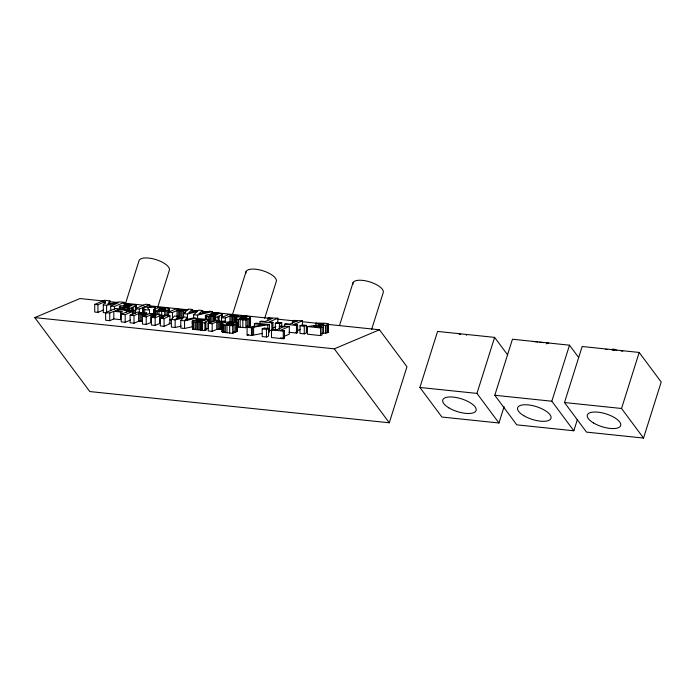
<?xml version="1.0" encoding="UTF-8"?>
<svg xmlns="http://www.w3.org/2000/svg" width="696" height="696" viewBox="0 0 696 696"><rect width="100%" height="100%" fill="white"/><g stroke="black" fill="none" stroke-linecap="round" stroke-linejoin="round"><path stroke-width="1.04" d="M109.864 304.674L109.864 300.855L104.452 300.289L94.734 304.387L94.726 312.034L97.936 312.365L103.513 310.016M97.936 312.365L97.945 304.717L105.374 301.585L105.374 303.5M105.374 301.585L103.295 304.935L103.286 312.582L105.757 312.843M127.725 311.704L127.725 309.79L115.371 308.502L105.653 312.6L105.644 320.247L109.733 320.673L113.822 318.942L120.617 319.655L120.626 312.008L121.965 311.443L121.965 314.314M106.575 312.922L106.584 305.283L118.059 302.96L110.725 306.057L110.725 310.834M109.733 320.673L109.742 313.026L113.831 311.303L120.626 312.008M113.822 318.942L113.831 311.303M114.492 309.311L114.492 306.449L124.21 302.342L124.21 306.17M118.12 311.399L118.129 309.485L126.394 310.346L127.725 309.79M119.407 309.259L119.416 306.397L120.634 305.788L130.944 305.849L131.927 305.344L124.845 304.613L126.185 304.048L135.694 305.074L135.877 305.701L131.883 307.58L133.04 307.797L133.04 310.66M119.642 309.633L119.416 306.397M119.947 309.833L119.947 306.014M120.582 309.007L120.582 307.093L119.642 306.762M132.397 315.418L132.397 311.599L128.473 311.182L121.261 314.227L121.252 321.874L125.184 322.283L130.587 320.003M122.174 309.241L122.174 307.336L120.582 307.093M123.331 309.337L123.34 307.423L122.174 307.336M124.575 310.329L124.584 307.458L123.34 307.423M125.184 322.283L125.193 314.635L132.397 311.599M125.906 310.312L125.906 307.449L132.049 308.267L133.04 307.797M126.394 312.26L126.394 310.346M127.316 310.242L127.316 307.38M127.533 310.486L127.49 307.397M127.907 311.634L127.907 307.806M128.612 311.799L128.621 307.971M129.656 311.939L129.656 308.111M146.734 314.931L146.734 313.026L139.879 313.087L141.236 312.513L137.312 312.104L130.1 315.149L130.091 322.796L134.024 323.205L138.6 321.274L142.402 321.091M132.04 311.129L132.049 308.267M133.615 313.948L133.615 311.086L135.233 310.399L135.233 313.27M134.024 323.205L134.032 315.558L138.608 313.626L145.003 313.757L146.734 313.026M135.433 313.583L135.433 305.935M135.694 308.894L135.694 305.074M135.868 310.477L135.877 305.701M135.998 309.094L136.007 305.274M138.6 321.274L138.608 313.626M139.313 312.861L139.313 309.033L143.167 307.536L144.742 309.598L144.742 313.426M139.905 321.134L139.913 313.496M141.175 321.074L141.175 313.435M142.41 313.444L142.454 324.084L146.221 324.475L150.797 322.544L150.806 314.897L153.442 314.67L156.461 314.992L151.38 317.367L151.371 325.015L155.138 325.406L159.715 323.475L159.723 315.827L161.115 315.68L165.396 315.923L160.306 318.298L160.297 325.945L164.073 326.337L169.963 323.718L169.902 315.706L169.067 315.401L160.994 315.288L159.906 314.427L152.076 314.366L153.433 313.792L149.666 313.391L142.454 316.436L146.23 316.828L150.806 314.897M142.915 313.243L142.915 307.51M143.167 313.27L143.159 307.415L149.675 304.657L149.675 307.528M143.602 316.393L143.602 313.531M145.003 315.671L145.003 313.757M146.221 324.475L146.23 316.828M149.518 313.922L149.518 310.094L147.352 307.702L155.225 306.901L155.225 309.764M152.198 317.62L152.198 314.749M153.442 316.584L153.442 314.67M153.868 314.583L153.868 309.459C155.573 307.101 173.339 306.623 167.666 310.294L158.627 309.355L158.166 309.781L159.419 310.451L166.057 310.973L166.057 315.758M154.234 313.957L153.868 309.459M154.538 316.576L154.538 314.662M154.938 314.27L154.947 310.451L154.242 310.138M155.138 325.406L155.147 317.759L159.723 315.827M155.478 316.628L155.478 314.723M155.965 314.548L155.965 310.72L154.947 310.451M157.313 313.826L157.313 310.964L155.965 310.72M158.975 314.992L158.975 311.173L157.313 310.964M161.115 318.55L161.115 315.68M161.655 315.218L161.663 311.399L158.975 311.173M162.359 317.515L162.359 315.61M163.464 317.507L163.464 315.601M164.073 326.337L164.073 318.69L169.902 315.706M164.343 310.312L164.343 308.406L159.671 308.885L164.9 309.433L165.683 308.789L164.343 308.406M164.691 315.375L164.691 311.556L166.057 310.973M165.274 310.468L165.283 308.563M167.658 316.027L167.666 310.294M168.51 315.897L168.51 312.078L175.723 309.033L179.646 309.442L178.289 310.016L185.145 309.955L185.145 312.817M168.58 315.592L168.58 309.859M168.937 312.365L168.945 308.537M169.163 312.339L169.171 309.468M169.346 312.635L169.354 308.806M178.202 318.281L178.202 316.367L174.548 315.993L171.39 319.455L171.381 327.094L175.148 327.494L181.09 326.163M172.434 319.177L172.443 312.487L177.019 310.555L183.413 310.686L185.145 309.955M175.148 327.494L175.157 319.847L183.074 318.072L180.786 320.43L180.777 328.077L184.553 328.469L192.94 326.589M177.01 316.288L177.019 310.555M178.324 310.425L178.315 318.063L180.812 318.02L180.821 310.373M179.585 318.002L179.585 310.364M182.004 318.107L182.013 310.459M183.405 317.376L183.413 310.686M183.587 317.472L183.587 313.652L188.407 309.041L192.27 309.442L192.27 312.313M184.553 328.469L184.553 320.83L196.089 318.237L196.089 320.143M187.511 320.212L187.485 314.053L197.325 311.573L193.688 314.705L193.688 318.524M192.279 321.065L192.505 329.086L204.902 330.583L205.894 330.113L205.903 322.465L204.746 322.248L208.922 320.151L207.191 319.377L199.047 318.716L197.708 319.281L204.789 320.021L203.806 320.517L196.585 320.108L192.809 320.682L192.279 321.065L192.505 329.086M193.445 329.408L193.445 321.761L192.505 321.439M195.028 329.652L195.037 322.004L193.445 321.761M196.194 329.739L196.194 322.091L195.037 322.004M197.438 329.774L197.446 322.135L196.194 322.091M197.586 320.839L197.586 315.105L212.454 311.547L212.454 313.461M198.76 329.765L198.769 322.118L204.911 322.935L205.903 322.465M200.178 329.695L200.178 322.048M200.387 329.93L200.352 322.065M200.761 330.121L200.77 322.483M201.475 330.287L201.483 322.648M202.51 330.426L202.519 322.787M202.64 313.391L202.649 310.52L199.239 310.164L188.738 312.817L192.27 309.442M204.902 330.583L204.911 322.935M205.433 320.143L205.442 315.358L205.972 314.975L209.748 314.401L216.969 314.818L217.961 314.314L210.871 313.583C214.003 313.374 223.738 311.164 222.085 317.315M205.668 319.56L205.442 315.358M206.608 319.882L206.616 316.062L205.677 315.732M208.243 323.292L208.243 330.939L212.167 331.348L216.743 329.417L221.737 329.321L221.746 321.674L216.752 321.778L212.176 323.701L208.243 323.292L215.456 320.256L219.379 320.665L218.022 321.239L224.886 321.169L223.146 321.9L221.746 321.674M208.2 320.125L208.2 316.306L206.616 316.062M208.295 320.604L208.287 328.251L205.894 329.26M208.548 323.57L208.556 319.742M208.861 323.762L208.861 319.942M208.922 323.022L208.922 320.151M209.357 323.083L209.365 316.393L208.2 316.306M210.601 322.161L210.61 316.428L209.365 316.393M211.932 322.144L211.941 316.41L218.074 317.237L219.075 316.767L219.066 321.543M212.167 331.348L212.176 323.701M213.341 321.126L213.35 316.341M213.559 321.361L213.524 316.358M213.933 321.552L213.942 316.776M214.646 320.769L214.646 316.941M215.682 320.908L215.69 317.08M216.743 329.417L216.752 321.778M218.048 329.286L218.057 321.639M218.074 321.056L218.074 317.237M219.318 329.225L219.327 321.578M220.545 329.234L220.554 321.587M221.459 321.595L221.459 314.905L222.094 314.453M221.719 317.863L221.719 314.044M237.44 323.283L235.683 324.466L226.644 323.518L226.183 323.945L227.435 324.623L234.073 325.145L234.065 332.784L232.699 333.367L222.25 331.949L221.885 323.631L224.939 322.318L229.062 321.891L237.371 322.979L237.432 330.931L235.674 332.105L233.665 331.896M221.902 317.541L221.902 314.67M222.024 318.063L222.033 314.244M222.25 331.949L222.233 323.275M222.955 332.262L222.964 324.614L221.885 323.631M223.981 332.531L223.981 324.884L222.964 324.614M225.321 332.775L225.33 325.128L223.981 324.884M225.339 322.779L225.339 318.002L229.915 316.071L236.318 316.202L238.049 315.471L238.049 317.376M226.983 332.984L226.992 325.337L225.33 325.128M229.671 333.21L229.68 325.563L226.992 325.337M229.915 321.804L229.915 316.071M231.15 324.414L231.15 322.5L227.688 323.048L232.916 323.596L233.699 322.953L231.15 322.5M231.22 322.622L231.22 315.94M232.481 322.561L232.49 315.88M232.699 333.367L232.708 325.719L234.073 325.145M233.717 322.579L233.717 315.888M234.909 322.666L234.917 315.975M235.057 323.048L235.057 317.924C236.753 315.566 254.527 315.088 248.846 318.759L239.815 317.82L239.346 318.246L240.607 318.916L247.245 319.438L247.237 327.085L245.871 327.659L242.834 327.503L237.145 326.833L237.153 319.186L235.057 317.924M235.396 322.344L235.405 317.567M235.422 322.422L235.422 318.603M235.674 332.105L235.683 324.466M236.127 322.735L236.127 318.907M236.309 318.107L236.318 316.202M236.588 331.67L236.596 324.031M237.179 331.279L237.188 323.631M237.432 330.931L237.371 322.979M238.493 327.068L238.493 319.429L237.153 319.186M240.155 327.277L240.163 319.629L238.493 319.429M242.834 327.503L242.843 319.856L240.163 319.629M244.313 318.716L244.322 316.802L240.851 317.35L246.088 317.898L246.871 317.245L244.322 316.802M245.523 318.777L245.523 316.863M245.871 327.659L245.879 320.012L247.245 319.438M262.044 333.497L251.456 335.446L247.097 334.993L247.106 327.346L264.628 324.893L254.405 323.823L254.405 326.694M246.836 326.198L248.846 326.407L248.846 318.759M248.846 326.407L249.76 325.972L249.768 318.324M249.76 325.972L250.343 325.58L250.351 317.933M250.343 325.58L250.534 317.272M251.456 335.446L251.456 327.799L257.215 326.52L269.413 324.562L269.413 332.201M252.335 335.141L252.344 327.494M253.596 334.828L253.596 327.181M260.017 323.527L260.017 321.622L261.157 321.134L265.08 321.552L272.249 318.524L267.838 318.316L267.838 320.23M262.192 328.921L262.192 336.568L266.446 337.012L268.56 336.116L268.56 328.477L264.306 328.034L262.192 328.921L266.455 329.365L268.56 328.477M266.446 337.012L266.455 329.365M267.838 329.043L267.838 325.223M279.314 329.46L279.314 326.589L283.733 326.798L276.564 329.817L272.632 329.408L271.501 329.887L271.492 337.534L283.289 338.761L284.429 338.282L284.429 330.644L280.505 330.235L289.327 326.511L289.319 334.15L284.42 336.22M272.945 330.017L272.954 322.37L271.814 322.848L271.814 330.496L268.595 330.156M275.355 329.904L275.364 323.214L277.469 322.326L281.732 322.77L281.723 326.598M277.843 323.014L277.852 318.237L269.004 317.828L267.838 318.316M279.618 326.528L279.618 323.657L281.732 322.77M283.289 338.761L283.298 331.122L284.429 330.644M284.664 327.05L284.664 324.188L285.804 323.71L289.727 324.118L296.896 321.091L292.485 320.891L292.485 323.753M296.461 333.062L296.461 325.415L297.601 324.936L297.592 332.584L296.461 333.062L288.953 332.279M300.011 325.789L300.002 333.428L304.265 333.871L306.37 332.984L306.379 325.345L302.116 324.893L300.011 325.789L304.265 326.233L306.379 325.345M302.49 325.58L302.49 320.804L293.651 320.395L292.485 320.891M304.265 333.871L304.265 326.233M315.923 323.249L324.092 324.171L307.441 326.563L307.432 334.202L320.56 335.576L322.091 334.924L322.1 327.285L313.418 326.38C326.598 326.433 338.021 322.57 315.923 323.249L315.923 326.111M318.759 327.764L318.759 325.858M319.151 325.206L319.151 323.292M320.56 335.576L320.569 327.929L322.1 327.285M320.612 327.685L320.612 325.772M321.665 325.371L321.665 323.466M323.101 325.571L323.101 323.666M321.552 333.367L323.431 333.254L323.44 325.615M323.431 333.254L325.45 333.071L325.45 325.423M325.45 333.071L326.868 332.836L326.876 325.189M326.868 332.836L327.903 332.514L327.912 324.867M327.903 332.514L328.373 332.262L328.416 324.101M328.373 332.262L328.547 324.353M125.28 304.291L139.087 260.487A15.912 6.116 17.5 0 1 156.556 259.808A15.912 6.116 17.5 0 1 169.293 270.457L157.722 307.127M232.229 315.436L246.045 271.631M264.68 318.281L276.242 281.602A15.912 6.116 17.5 0 0 261.513 270.353A15.912 6.116 17.5 0 0 245.94 273.267M339.5 325.571L352.994 282.785M371.629 329.425L383.191 292.755A15.912 6.116 17.5 0 0 368.471 281.506A15.912 6.116 17.5 0 0 352.898 284.42M103.756 301.029L79.97 298.549L34.8 317.611L89.801 391.552L389.29 422.776L406.96 366.749L379.459 329.774L328.642 324.475M504.087 406.69L498.954 422.985L441.908 417.043L419.905 387.463L437.575 331.426L494.612 337.377L507.558 354.777M498.954 422.985L476.951 393.405L494.612 337.377M577.367 419.584L573.835 430.789L516.789 424.847L494.795 395.267L512.456 339.239L569.502 345.181L578.559 357.361M546.569 343.902L546.882 342.919L548.718 343.111M573.835 430.789L551.832 401.218L569.502 345.181M564.491 402.532L582.16 346.504L639.198 352.446L661.2 382.026L643.53 438.062L586.493 432.112L564.491 402.532L621.537 408.482L643.53 438.062M621.537 408.482L639.198 352.446M109.864 300.855L107.758 304.23L119.46 301.855L124.21 302.342M178.202 316.367L176.018 318.803L184.118 316.985L187.52 317.341L185.188 319.769L193.357 317.95L196.089 318.237M222.233 330.913L221.885 331.618M202.649 310.52L198.786 313.844L209.626 311.251L212.454 311.547M118.129 309.485L115.171 310.738L121.965 311.443M221.459 314.905L217.909 316.55L219.075 316.767M254.405 323.823L255.989 323.161L269.413 324.562M277.852 318.237L269.021 321.961L272.954 322.37M272.936 327.947L275.886 326.711M279.314 326.589L280.488 326.093L289.327 326.511M302.49 320.804L293.668 324.527L297.601 324.936M297.584 330.522L300.524 329.278M34.8 317.611L334.289 348.835L379.459 329.774M247.097 334.993L248.542 334.602M139.87 320.734L141.401 320.543M124.584 307.458L125.906 307.449M210.61 316.428L211.941 316.41M197.446 322.135L198.769 322.118M161.663 311.399L164.691 311.556M242.843 319.856L245.879 320.012M229.68 325.563L232.708 325.719M205.894 330.113L204.929 330M612.55 350.158L614.324 350.384M532.788 341.449L537.677 341.962M605.65 349.349L607.652 349.557M620.997 350.949L622.798 351.141M149.675 304.657L145.751 304.248L135.381 308.624L139.313 309.033M109.159 301.594L117.807 302.499M123.218 303.065L143.759 305.205M149.161 305.762L188.085 309.824M191.33 310.164L197.821 310.834M202.144 311.286L208.626 311.965M211.871 312.304L270.257 318.385M277.826 319.177L297.288 321.204M302.69 321.769L316.75 323.24M155.225 306.901L151.963 306.562L143.159 307.415M103.295 304.935L106.584 305.283M94.734 304.387L97.945 304.717M110.725 306.057L114.492 306.449M144.742 309.598L149.518 310.094M168.51 312.078L172.443 312.487M183.587 313.652L187.485 314.053M193.688 314.705L197.586 315.105M225.339 318.002L221.415 317.594L228.619 314.548L232.551 314.957L231.194 315.532L238.049 315.471M260.017 321.622L271.814 322.848M275.364 323.214L279.618 323.657M284.664 324.188L296.461 325.415M307.441 326.563L320.569 327.929M135.233 310.399L131.309 309.99L129.682 310.677L133.615 311.086M295.626 332.375L297.592 332.584M105.653 312.6L109.742 313.026M121.261 314.227L125.193 314.635M130.1 315.149L134.032 315.558M151.38 317.367L155.147 317.759M160.306 318.298L164.073 318.69M171.39 319.455L175.157 319.847M180.786 320.43L184.553 320.83M247.106 327.346L251.456 327.799M271.501 329.887L283.298 331.122M169.485 319.829L171.451 320.03M280.497 337.873L284.429 338.282M419.905 387.463L476.951 393.405M494.795 395.267L551.832 401.218M459.16 334.176L460.735 334.428M169.058 323.048L169.963 323.718M466.207 335.02L466.659 335.185M327.981 331.496L328.538 332.001M250.116 324.649L250.603 325.223M616.804 350.54C615.769 349.47 612.088 348.365 611.627 349.81M334.289 348.835L389.29 422.776M539.835 342.31A3.045 1.166 17.5 0 1 540.253 342.249L542.732 342.528A2.958 1.14 17.5 0 1 543.35 342.71M123.905 306.318L126.437 306.997L129.83 306.318L123.905 306.318M196.768 320.995L199.3 321.665L202.693 320.986L196.768 320.995M209.94 315.288L212.463 315.967L215.856 315.288L209.94 315.288M593.462 422.942A17.478 6.716 17.5 0 0 620.606 425.769A17.478 6.716 17.5 0 0 597.968 412.171A17.478 6.716 17.5 0 0 593.462 422.942M523.766 415.677A17.478 6.716 17.5 0 0 550.901 418.505A17.478 6.716 17.5 0 0 528.273 404.907A17.478 6.716 17.5 0 0 523.766 415.677M448.885 407.873A17.478 6.716 17.5 0 0 476.02 410.701A17.478 6.716 17.5 0 0 453.383 397.103A17.478 6.716 17.5 0 0 448.885 407.873"/></g></svg>
